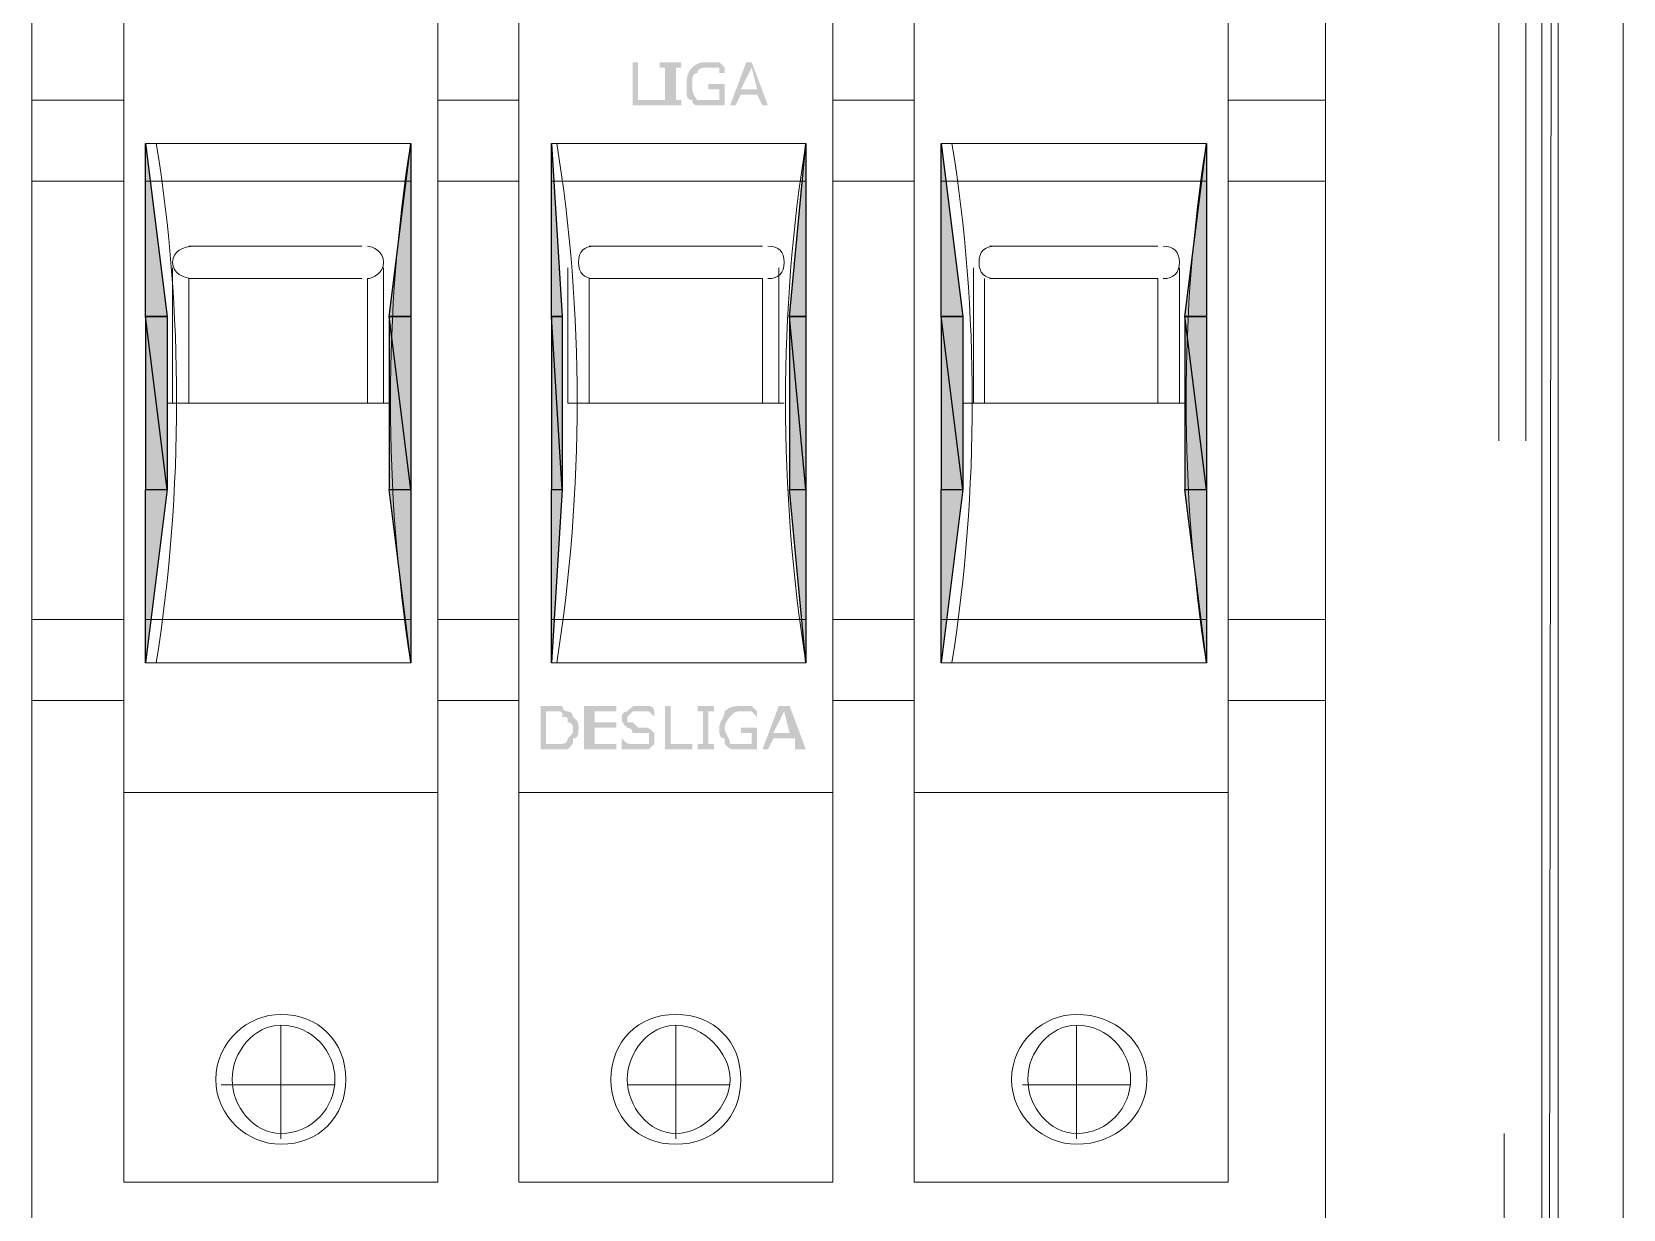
# Model space of a CAD drawing. Header units: metres. Extents: x 2999 to 3164, y 1641 to 1678.
# Drawn here: x 3010.0548 to 3010.511, y 1650.6497 to 1650.9874 of the extents above; entities that cross this region are included whole.
import ezdxf

# ---------------------------------------------------------------- set-up
doc = ezdxf.new("R2010")
doc.units = ezdxf.units.M

msp = doc.modelspace()

# ---------------------------------------------------------------- hatches: boundary and pattern name
at = {"true_color": 0x000007}
h = msp.add_hatch(color=7, dxfattribs=at)
h.paths.add_polyline_path([(3010.23479, 1650.96627), (3010.22703, 1650.96627), (3010.22703, 1650.97869), (3010.22858, 1650.97869), (3010.22858, 1650.96783), (3010.23479, 1650.96783)])
h.paths.add_polyline_path([(3010.241, 1650.96627), (3010.23479, 1650.96627), (3010.23479, 1650.96783), (3010.23634, 1650.96783), (3010.23634, 1650.97714), (3010.23479, 1650.97714), (3010.23479, 1650.97869), (3010.241, 1650.97869), (3010.241, 1650.97714), (3010.23945, 1650.97714), (3010.23945, 1650.96783), (3010.241, 1650.96783), (3010.241, 1650.96627), (3010.241, 1650.96783)])
h.paths.add_polyline_path([(3010.25341, 1650.96627), (3010.25341, 1650.96627), (3010.25341, 1650.96627), (3010.25338, 1650.96627), (3010.25335, 1650.96627), (3010.2533, 1650.96627), (3010.25324, 1650.96627), (3010.25317, 1650.96627), (3010.25309, 1650.96627), (3010.25301, 1650.96627), (3010.25292, 1650.96627), (3010.25283, 1650.96627), (3010.25273, 1650.96627), (3010.25264, 1650.96627), (3010.25254, 1650.96627), (3010.25244, 1650.96627), (3010.25235, 1650.96627), (3010.25226, 1650.96627), (3010.25218, 1650.96627), (3010.2521, 1650.96627), (3010.25204, 1650.96627), (3010.25198, 1650.96627), (3010.25193, 1650.96627), (3010.25189, 1650.96627), (3010.25187, 1650.96627), (3010.25186, 1650.96627), (3010.25186, 1650.96627), (3010.25168, 1650.96627), (3010.2515, 1650.96627), (3010.25135, 1650.96627), (3010.2512, 1650.96627), (3010.25107, 1650.96627), (3010.25094, 1650.96627), (3010.25082, 1650.96627), (3010.25071, 1650.96627), (3010.25061, 1650.96627), (3010.25051, 1650.96627), (3010.25041, 1650.96627), (3010.25031, 1650.96627), (3010.25021, 1650.96627), (3010.25011, 1650.96627), (3010.25001, 1650.96627), (3010.24991, 1650.96627), (3010.2498, 1650.96627), (3010.24968, 1650.96627), (3010.24955, 1650.96627), (3010.24942, 1650.96627), (3010.24927, 1650.96627), (3010.24911, 1650.96627), (3010.24894, 1650.96627), (3010.24876, 1650.96627), (3010.24875, 1650.96627), (3010.24873, 1650.96627), (3010.24869, 1650.96627), (3010.24864, 1650.96627), (3010.24857, 1650.96627), (3010.24849, 1650.96627), (3010.2484, 1650.96627), (3010.2483, 1650.96627), (3010.24818, 1650.96627), (3010.24806, 1650.96627), (3010.24793, 1650.96627), (3010.24779, 1650.96627), (3010.24764, 1650.96627), (3010.24748, 1650.96627), (3010.24732, 1650.96627), (3010.24715, 1650.96627), (3010.24697, 1650.96627), (3010.24679, 1650.96627), (3010.24661, 1650.96627), (3010.24642, 1650.96627), (3010.24623, 1650.96627), (3010.24604, 1650.96627), (3010.24585, 1650.96627), (3010.24565, 1650.96627), (3010.24565, 1650.96627), (3010.24562, 1650.96628), (3010.24559, 1650.96628), (3010.24554, 1650.96628), (3010.24548, 1650.96629), (3010.24541, 1650.9663), (3010.24533, 1650.96631), (3010.24525, 1650.96633), (3010.24516, 1650.96636), (3010.24507, 1650.96639), (3010.24497, 1650.96642), (3010.24488, 1650.96647), (3010.24478, 1650.96652), (3010.24469, 1650.96658), (3010.24459, 1650.96665), (3010.2445, 1650.96673), (3010.24442, 1650.96683), (3010.24434, 1650.96693), (3010.24428, 1650.96704), (3010.24422, 1650.96717), (3010.24417, 1650.96731), (3010.24413, 1650.96747), (3010.24411, 1650.96764), (3010.2441, 1650.96783), (3010.24409, 1650.96783), (3010.24407, 1650.96783), (3010.24403, 1650.96783), (3010.24399, 1650.96783), (3010.24393, 1650.96784), (3010.24386, 1650.96785), (3010.24378, 1650.96786), (3010.2437, 1650.96788), (3010.24361, 1650.96791), (3010.24352, 1650.96794), (3010.24342, 1650.96798), (3010.24333, 1650.96802), (3010.24323, 1650.96807), (3010.24313, 1650.96813), (3010.24304, 1650.96821), (3010.24295, 1650.96829), (3010.24287, 1650.96838), (3010.24279, 1650.96848), (3010.24272, 1650.9686), (3010.24266, 1650.96872), (3010.24262, 1650.96887), (3010.24258, 1650.96902), (3010.24256, 1650.96919), (3010.24255, 1650.96938), (3010.24255, 1650.96956), (3010.24255, 1650.96974), (3010.24255, 1650.96989), (3010.24255, 1650.97004), (3010.24255, 1650.97017), (3010.24255, 1650.9703), (3010.24255, 1650.97042), (3010.24255, 1650.97053), (3010.24255, 1650.97063), (3010.24255, 1650.97073), (3010.24255, 1650.97083), (3010.24255, 1650.97093), (3010.24255, 1650.97103), (3010.24255, 1650.97113), (3010.24255, 1650.97123), (3010.24255, 1650.97133), (3010.24255, 1650.97144), (3010.24255, 1650.97156), (3010.24255, 1650.97169), (3010.24255, 1650.97182), (3010.24255, 1650.97197), (3010.24255, 1650.97212), (3010.24255, 1650.9723), (3010.24255, 1650.97248), (3010.24255, 1650.97268), (3010.24255, 1650.97287), (3010.24255, 1650.97306), (3010.24256, 1650.97326), (3010.24256, 1650.97345), (3010.24257, 1650.97365), (3010.24259, 1650.97384), (3010.24261, 1650.97403), (3010.24263, 1650.97423), (3010.24266, 1650.97442), (3010.2427, 1650.97462), (3010.24274, 1650.97481), (3010.2428, 1650.975), (3010.24286, 1650.9752), (3010.24293, 1650.97539), (3010.24301, 1650.97559), (3010.2431, 1650.97578), (3010.2432, 1650.97597), (3010.24332, 1650.97617), (3010.24345, 1650.97636), (3010.24359, 1650.97656), (3010.24374, 1650.97675), (3010.24392, 1650.97694), (3010.2441, 1650.97714), (3010.2443, 1650.97732), (3010.24449, 1650.97749), (3010.24468, 1650.97765), (3010.24488, 1650.97779), (3010.24507, 1650.97792), (3010.24527, 1650.97804), (3010.24546, 1650.97814), (3010.24565, 1650.97823), (3010.24585, 1650.97831), (3010.24604, 1650.97838), (3010.24624, 1650.97844), (3010.24643, 1650.9785), (3010.24662, 1650.97854), (3010.24682, 1650.97858), (3010.24701, 1650.97861), (3010.24721, 1650.97863), (3010.2474, 1650.97865), (3010.24759, 1650.97867), (3010.24779, 1650.97868), (3010.24798, 1650.97868), (3010.24818, 1650.97869), (3010.24837, 1650.97869), (3010.24856, 1650.97869), (3010.24876, 1650.97869), (3010.24894, 1650.97869), (3010.24911, 1650.97869), (3010.24927, 1650.97869), (3010.24942, 1650.97869), (3010.24955, 1650.97869), (3010.24968, 1650.97869), (3010.2498, 1650.97869), (3010.24991, 1650.97869), (3010.25001, 1650.97869), (3010.25011, 1650.97869), (3010.25021, 1650.97869), (3010.25031, 1650.97869), (3010.25041, 1650.97869), (3010.25051, 1650.97869), (3010.25061, 1650.97869), (3010.25071, 1650.97869), (3010.25082, 1650.97869), (3010.25094, 1650.97869), (3010.25107, 1650.97869), (3010.2512, 1650.97869), (3010.25135, 1650.97869), (3010.2515, 1650.97869), (3010.25168, 1650.97869), (3010.25186, 1650.97869), (3010.25187, 1650.97868), (3010.25189, 1650.97866), (3010.25193, 1650.97862), (3010.25198, 1650.97857), (3010.25204, 1650.97852), (3010.2521, 1650.97845), (3010.25218, 1650.97837), (3010.25226, 1650.97829), (3010.25235, 1650.9782), (3010.25244, 1650.97811), (3010.25254, 1650.97801), (3010.25264, 1650.97791), (3010.25273, 1650.97782), (3010.25283, 1650.97772), (3010.25292, 1650.97763), (3010.25301, 1650.97754), (3010.25309, 1650.97746), (3010.25317, 1650.97738), (3010.25324, 1650.97731), (3010.2533, 1650.97725), (3010.25335, 1650.9772), (3010.25338, 1650.97717), (3010.25341, 1650.97715), (3010.25341, 1650.97714), (3010.25341, 1650.97559), (3010.25341, 1650.97559), (3010.25341, 1650.97559), (3010.25341, 1650.97559), (3010.25341, 1650.97559), (3010.25341, 1650.97559), (3010.2534, 1650.97559), (3010.25339, 1650.97559), (3010.25337, 1650.97559), (3010.25336, 1650.97559), (3010.25333, 1650.97559), (3010.2533, 1650.97559), (3010.25326, 1650.97559), (3010.25322, 1650.97559), (3010.25317, 1650.97559), (3010.25311, 1650.97559), (3010.25303, 1650.97559), (3010.25295, 1650.97559), (3010.25286, 1650.97559), (3010.25276, 1650.97559), (3010.25264, 1650.97559), (3010.25252, 1650.97559), (3010.25237, 1650.97559), (3010.25222, 1650.97559), (3010.25205, 1650.97559), (3010.25186, 1650.97559), (3010.25186, 1650.97559), (3010.25186, 1650.97559), (3010.25186, 1650.97562), (3010.25186, 1650.97565), (3010.25186, 1650.9757), (3010.25186, 1650.97576), (3010.25186, 1650.97583), (3010.25186, 1650.97591), (3010.25186, 1650.97599), (3010.25186, 1650.97608), (3010.25186, 1650.97617), (3010.25186, 1650.97627), (3010.25186, 1650.97636), (3010.25186, 1650.97646), (3010.25186, 1650.97655), (3010.25186, 1650.97665), (3010.25186, 1650.97674), (3010.25186, 1650.97682), (3010.25186, 1650.9769), (3010.25186, 1650.97696), (3010.25186, 1650.97702), (3010.25186, 1650.97707), (3010.25186, 1650.97711), (3010.25186, 1650.97713), (3010.25186, 1650.97714), (3010.25185, 1650.97714), (3010.25183, 1650.97714), (3010.25179, 1650.97714), (3010.25175, 1650.97714), (3010.25169, 1650.97714), (3010.25162, 1650.97714), (3010.25154, 1650.97714), (3010.25146, 1650.97714), (3010.25137, 1650.97714), (3010.25128, 1650.97714), (3010.25118, 1650.97714), (3010.25109, 1650.97714), (3010.25099, 1650.97714), (3010.25089, 1650.97714), (3010.2508, 1650.97714), (3010.25071, 1650.97714), (3010.25063, 1650.97714), (3010.25055, 1650.97714), (3010.25048, 1650.97714), (3010.25042, 1650.97714), (3010.25038, 1650.97714), (3010.25034, 1650.97714), (3010.25032, 1650.97714), (3010.25031, 1650.97714), (3010.2503, 1650.97714), (3010.25028, 1650.97714), (3010.25024, 1650.97714), (3010.25019, 1650.97714), (3010.25014, 1650.97714), (3010.25007, 1650.97714), (3010.24999, 1650.97714), (3010.24991, 1650.97714), (3010.24982, 1650.97714), (3010.24973, 1650.97714), (3010.24963, 1650.97714), (3010.24953, 1650.97714), (3010.24944, 1650.97714), (3010.24934, 1650.97714), (3010.24925, 1650.97714), (3010.24916, 1650.97714), (3010.24908, 1650.97714), (3010.249, 1650.97714), (3010.24893, 1650.97714), (3010.24887, 1650.97714), (3010.24882, 1650.97714), (3010.24879, 1650.97714), (3010.24877, 1650.97714), (3010.24876, 1650.97714), (3010.24856, 1650.97714), (3010.24837, 1650.97714), (3010.24818, 1650.97713), (3010.24799, 1650.97713), (3010.2478, 1650.97712), (3010.24762, 1650.97711), (3010.24744, 1650.9771), (3010.24726, 1650.97708), (3010.24709, 1650.97706), (3010.24693, 1650.97703), (3010.24677, 1650.97699), (3010.24662, 1650.97694), (3010.24648, 1650.97689), (3010.24635, 1650.97683), (3010.24623, 1650.97676), (3010.24611, 1650.97668), (3010.24601, 1650.97659), (3010.24592, 1650.97648), (3010.24584, 1650.97637), (3010.24578, 1650.97624), (3010.24572, 1650.9761), (3010.24568, 1650.97594), (3010.24566, 1650.97577), (3010.24565, 1650.97559), (3010.24547, 1650.97558), (3010.2453, 1650.97555), (3010.24514, 1650.97552), (3010.245, 1650.97546), (3010.24487, 1650.9754), (3010.24476, 1650.97532), (3010.24465, 1650.97523), (3010.24456, 1650.97513), (3010.24448, 1650.97501), (3010.24441, 1650.97489), (3010.24435, 1650.97476), (3010.2443, 1650.97462), (3010.24425, 1650.97447), (3010.24421, 1650.97431), (3010.24418, 1650.97415), (3010.24416, 1650.97398), (3010.24414, 1650.9738), (3010.24413, 1650.97362), (3010.24412, 1650.97344), (3010.24411, 1650.97325), (3010.2441, 1650.97306), (3010.2441, 1650.97287), (3010.2441, 1650.97268), (3010.2441, 1650.97248), (3010.2441, 1650.97229), (3010.2441, 1650.97209), (3010.2441, 1650.9719), (3010.24411, 1650.97171), (3010.24412, 1650.97151), (3010.24413, 1650.97132), (3010.24414, 1650.97112), (3010.24416, 1650.97093), (3010.24418, 1650.97074), (3010.24421, 1650.97054), (3010.24425, 1650.97035), (3010.2443, 1650.97015), (3010.24435, 1650.96996), (3010.24441, 1650.96977), (3010.24448, 1650.96957), (3010.24456, 1650.96938), (3010.24465, 1650.96918), (3010.24476, 1650.96899), (3010.24487, 1650.9688), (3010.245, 1650.9686), (3010.24514, 1650.96841), (3010.2453, 1650.96821), (3010.24547, 1650.96802), (3010.24565, 1650.96783), (3010.24566, 1650.96783), (3010.24568, 1650.96783), (3010.24572, 1650.96783), (3010.24578, 1650.96783), (3010.24584, 1650.96783), (3010.24592, 1650.96783), (3010.24601, 1650.96783), (3010.24611, 1650.96783), (3010.24623, 1650.96783), (3010.24635, 1650.96783), (3010.24648, 1650.96783), (3010.24662, 1650.96783), (3010.24677, 1650.96783), (3010.24693, 1650.96783), (3010.24709, 1650.96783), (3010.24726, 1650.96783), (3010.24744, 1650.96783), (3010.24762, 1650.96783), (3010.2478, 1650.96783), (3010.24799, 1650.96783), (3010.24818, 1650.96783), (3010.24837, 1650.96783), (3010.24856, 1650.96783), (3010.24876, 1650.96783), (3010.24877, 1650.96783), (3010.24879, 1650.96783), (3010.24882, 1650.96783), (3010.24887, 1650.96783), (3010.24893, 1650.96783), (3010.249, 1650.96783), (3010.24908, 1650.96783), (3010.24916, 1650.96783), (3010.24925, 1650.96783), (3010.24934, 1650.96783), (3010.24944, 1650.96783), (3010.24953, 1650.96783), (3010.24963, 1650.96783), (3010.24973, 1650.96783), (3010.24982, 1650.96783), (3010.24991, 1650.96783), (3010.24999, 1650.96783), (3010.25007, 1650.96783), (3010.25014, 1650.96783), (3010.25019, 1650.96783), (3010.25024, 1650.96783), (3010.25028, 1650.96783), (3010.2503, 1650.96783), (3010.25031, 1650.96783), (3010.25032, 1650.96783), (3010.25034, 1650.96783), (3010.25038, 1650.96783), (3010.25042, 1650.96783), (3010.25048, 1650.96783), (3010.25055, 1650.96783), (3010.25063, 1650.96783), (3010.25071, 1650.96783), (3010.2508, 1650.96783), (3010.25089, 1650.96783), (3010.25099, 1650.96783), (3010.25109, 1650.96783), (3010.25118, 1650.96783), (3010.25128, 1650.96783), (3010.25137, 1650.96783), (3010.25146, 1650.96783), (3010.25154, 1650.96783), (3010.25162, 1650.96783), (3010.25169, 1650.96783), (3010.25175, 1650.96783), (3010.25179, 1650.96783), (3010.25183, 1650.96783), (3010.25185, 1650.96783), (3010.25186, 1650.96783), (3010.25186, 1650.97093), (3010.24876, 1650.97093), (3010.24876, 1650.97248), (3010.25341, 1650.97248)])
h.paths.add_polyline_path([(3010.25341, 1650.96627), (3010.25341, 1650.97248)])
h.paths.add_polyline_path([(3010.26583, 1650.96627), (3010.26428, 1650.96627), (3010.26272, 1650.96938), (3010.25807, 1650.96938), (3010.25652, 1650.96627), (3010.25497, 1650.96627), (3010.25962, 1650.97869), (3010.26117, 1650.97869), (3010.26583, 1650.96627), (3010.26117, 1650.97869)])
h.paths.add_polyline_path([(3010.26272, 1650.97093), (3010.26117, 1650.97714), (3010.25807, 1650.97093), (3010.26272, 1650.97093), (3010.25807, 1650.97093)])
for points in [[(3010.08735, 1650.95541), (3010.09356, 1650.90575), (3010.08735, 1650.90575)], [(3010.1634, 1650.95541), (3010.1634, 1650.90575), (3010.15719, 1650.90575)], [(3010.20375, 1650.95541), (3010.20685, 1650.90575), (3010.20375, 1650.90575)], [(3010.27669, 1650.95541), (3010.27669, 1650.90575), (3010.27204, 1650.90575)], [(3010.31549, 1650.95541), (3010.3217, 1650.90575), (3010.31549, 1650.90575)], [(3010.39154, 1650.95541), (3010.39154, 1650.90575), (3010.38533, 1650.90575)], [(3010.08735, 1650.90575), (3010.09356, 1650.90575), (3010.09356, 1650.85609)], [(3010.15719, 1650.90575), (3010.1634, 1650.90575), (3010.1634, 1650.85609)], [(3010.20375, 1650.90575), (3010.20685, 1650.90575), (3010.20685, 1650.85609)], [(3010.27204, 1650.90575), (3010.27669, 1650.90575), (3010.27669, 1650.85609)], [(3010.31549, 1650.90575), (3010.3217, 1650.90575), (3010.3217, 1650.85609)], [(3010.38533, 1650.90575), (3010.39154, 1650.90575), (3010.39154, 1650.85609)]]:
    msp.add_hatch(color=7, dxfattribs=at).paths.add_polyline_path(points)
h = msp.add_hatch(color=7, dxfattribs=at)
h.paths.add_polyline_path([(3010.08735, 1650.90575), (3010.08735, 1650.85609), (3010.09356, 1650.85609)])
h.paths.add_polyline_path([(3010.08735, 1650.85609), (3010.09356, 1650.85609), (3010.08735, 1650.80642)])
h = msp.add_hatch(color=7, dxfattribs=at)
h.paths.add_polyline_path([(3010.15719, 1650.90575), (3010.15719, 1650.85609), (3010.1634, 1650.85609)])
h.paths.add_polyline_path([(3010.15719, 1650.85609), (3010.1634, 1650.85609), (3010.1634, 1650.80642)])
h = msp.add_hatch(color=7, dxfattribs=at)
h.paths.add_polyline_path([(3010.20375, 1650.90575), (3010.20375, 1650.85609), (3010.20685, 1650.85609)])
h.paths.add_polyline_path([(3010.20375, 1650.85609), (3010.20685, 1650.85609), (3010.20375, 1650.80642)])
h = msp.add_hatch(color=7, dxfattribs=at)
h.paths.add_polyline_path([(3010.27204, 1650.90575), (3010.27204, 1650.85609), (3010.27669, 1650.85609)])
h.paths.add_polyline_path([(3010.27204, 1650.85609), (3010.27669, 1650.85609), (3010.27669, 1650.80642)])
h = msp.add_hatch(color=7, dxfattribs=at)
h.paths.add_polyline_path([(3010.31549, 1650.90575), (3010.31549, 1650.85609), (3010.3217, 1650.85609)])
h.paths.add_polyline_path([(3010.31549, 1650.85609), (3010.3217, 1650.85609), (3010.31549, 1650.80642)])
h = msp.add_hatch(color=7, dxfattribs=at)
h.paths.add_polyline_path([(3010.38533, 1650.90575), (3010.38533, 1650.85609), (3010.39154, 1650.85609)])
h.paths.add_polyline_path([(3010.38533, 1650.85609), (3010.39154, 1650.85609), (3010.39154, 1650.80642)])
h = msp.add_hatch(color=7, dxfattribs=at)
edge = h.paths.add_edge_path()
edge.add_spline(control_points=[(3010.21151, 1650.7878), (3010.21151, 1650.78625), (3010.21151, 1650.7847), (3010.20996, 1650.7847), (3010.20996, 1650.7847), (3010.20996, 1650.78314), (3010.20996, 1650.78314), (3010.20841, 1650.78159), (3010.20841, 1650.78159), (3010.20841, 1650.78159), (3010.20685, 1650.78159), (3010.20685, 1650.78159), (3010.20685, 1650.78159), (3010.2053, 1650.78159), (3010.2053, 1650.78159), (3010.20375, 1650.78159)], knot_values=[0, 0, 0, 0, 0.0625, 0.0625, 0.0625, 0.0625, 0.125, 0.125, 0.125, 0.125, 0.1875, 0.1875, 0.1875, 0.1875, 1, 1, 1, 1], degree=3, periodic=0)
edge.add_line((3010.20375, 1650.78159), (3010.20065, 1650.78159))
edge.add_line((3010.20065, 1650.78159), (3010.20065, 1650.79401))
edge.add_line((3010.20065, 1650.79401), (3010.20375, 1650.79401))
edge.add_spline(control_points=[(3010.20375, 1650.79401), (3010.2053, 1650.79401), (3010.2053, 1650.79401), (3010.20685, 1650.79401), (3010.20685, 1650.79401), (3010.20685, 1650.79246), (3010.20841, 1650.79246), (3010.20841, 1650.79246), (3010.20841, 1650.79246), (3010.20996, 1650.79246), (3010.20996, 1650.7909), (3010.20996, 1650.7909), (3010.20996, 1650.7909), (3010.21151, 1650.78935), (3010.21151, 1650.78935), (3010.21151, 1650.7878)], knot_values=[0, 0, 0, 0, 0.0625, 0.0625, 0.0625, 0.0625, 0.125, 0.125, 0.125, 0.125, 0.1875, 0.1875, 0.1875, 0.1875, 1, 1, 1, 1], degree=3, periodic=0)
edge = h.paths.add_edge_path()
edge.add_spline(control_points=[(3010.20996, 1650.7878), (3010.20996, 1650.7878), (3010.20996, 1650.78935), (3010.20841, 1650.78935), (3010.20841, 1650.78935), (3010.20841, 1650.7909), (3010.20841, 1650.7909), (3010.20685, 1650.7909), (3010.20685, 1650.7909), (3010.20685, 1650.79246), (3010.20685, 1650.79246), (3010.2053, 1650.79246), (3010.2053, 1650.79246), (3010.2053, 1650.79246), (3010.2053, 1650.79246), (3010.20375, 1650.79246)], knot_values=[0, 0, 0, 0, 0.0625, 0.0625, 0.0625, 0.0625, 0.125, 0.125, 0.125, 0.125, 0.1875, 0.1875, 0.1875, 0.1875, 1, 1, 1, 1], degree=3, periodic=0)
edge.add_line((3010.20375, 1650.79246), (3010.2022, 1650.79246))
edge.add_line((3010.2022, 1650.79246), (3010.2022, 1650.78314))
edge.add_line((3010.2022, 1650.78314), (3010.20375, 1650.78314))
edge.add_spline(control_points=[(3010.20375, 1650.78314), (3010.2053, 1650.78314), (3010.2053, 1650.78314), (3010.2053, 1650.78314), (3010.2053, 1650.78314), (3010.20685, 1650.78314), (3010.20685, 1650.78314), (3010.20685, 1650.78314), (3010.20685, 1650.78314), (3010.20841, 1650.78314), (3010.20841, 1650.7847), (3010.20841, 1650.7847), (3010.20841, 1650.7847), (3010.20996, 1650.78625), (3010.20996, 1650.78625), (3010.20996, 1650.7878)], knot_values=[0, 0, 0, 0, 0.0625, 0.0625, 0.0625, 0.0625, 0.125, 0.125, 0.125, 0.125, 0.1875, 0.1875, 0.1875, 0.1875, 1, 1, 1, 1], degree=3, periodic=0)
h.paths.add_polyline_path([(3010.22237, 1650.78159), (3010.21306, 1650.78159), (3010.21306, 1650.79401), (3010.22237, 1650.79401), (3010.22237, 1650.79246), (3010.21617, 1650.79246), (3010.21617, 1650.78935), (3010.22237, 1650.78935), (3010.22237, 1650.7878), (3010.21617, 1650.7878), (3010.21617, 1650.78314), (3010.22237, 1650.78314), (3010.22237, 1650.78159), (3010.22237, 1650.78314)])
edge = h.paths.add_edge_path()
edge.add_spline(control_points=[(3010.23324, 1650.7847), (3010.23324, 1650.7847), (3010.23324, 1650.78314), (3010.23324, 1650.78314), (3010.23324, 1650.78314), (3010.23324, 1650.78314), (3010.23324, 1650.78314), (3010.23169, 1650.78159), (3010.23169, 1650.78159), (3010.23169, 1650.78159), (3010.23169, 1650.78159), (3010.23013, 1650.78159), (3010.23013, 1650.78159), (3010.23013, 1650.78159), (3010.23013, 1650.78159), (3010.22858, 1650.78159), (3010.22858, 1650.78159), (3010.22703, 1650.78159), (3010.22703, 1650.78159), (3010.22548, 1650.78159), (3010.22548, 1650.78159), (3010.22548, 1650.78159), (3010.22548, 1650.78159), (3010.22393, 1650.78159)], knot_values=[0, 0, 0, 0, 0.041667, 0.041667, 0.041667, 0.041667, 0.083333, 0.083333, 0.083333, 0.083333, 0.125, 0.125, 0.125, 0.125, 0.166667, 0.166667, 0.166667, 0.166667, 0.208333, 0.208333, 0.208333, 0.208333, 1, 1, 1, 1], degree=3, periodic=0)
edge.add_line((3010.22393, 1650.78159), (3010.22393, 1650.7847))
edge.add_spline(control_points=[(3010.22393, 1650.7847), (3010.22548, 1650.78314), (3010.22548, 1650.78314), (3010.22703, 1650.78314), (3010.22703, 1650.78314), (3010.22703, 1650.78314), (3010.22858, 1650.78314), (3010.22858, 1650.78314), (3010.22858, 1650.78314), (3010.23013, 1650.78314), (3010.23013, 1650.78314), (3010.23169, 1650.78314), (3010.23169, 1650.78314), (3010.23169, 1650.78314), (3010.23169, 1650.78314), (3010.23169, 1650.7847), (3010.23169, 1650.7847), (3010.23169, 1650.7847), (3010.23169, 1650.78625), (3010.23169, 1650.78625), (3010.23169, 1650.78625), (3010.23169, 1650.78625), (3010.23013, 1650.78625), (3010.23013, 1650.78625), (3010.23013, 1650.78625), (3010.23013, 1650.78625), (3010.23013, 1650.78625), (3010.22858, 1650.78625), (3010.22858, 1650.78625), (3010.22858, 1650.78625), (3010.22858, 1650.78625), (3010.22703, 1650.78625), (3010.22703, 1650.78625), (3010.22703, 1650.7878), (3010.22548, 1650.7878), (3010.22548, 1650.7878), (3010.22548, 1650.7878), (3010.22393, 1650.78935), (3010.22393, 1650.78935), (3010.22393, 1650.7909), (3010.22393, 1650.7909), (3010.22393, 1650.7909), (3010.22393, 1650.79246), (3010.22548, 1650.79246), (3010.22548, 1650.79246), (3010.22703, 1650.79401), (3010.22703, 1650.79401), (3010.22858, 1650.79401), (3010.22858, 1650.79401), (3010.23013, 1650.79401), (3010.23013, 1650.79401), (3010.23169, 1650.79401), (3010.23169, 1650.79401), (3010.23169, 1650.79401), (3010.23324, 1650.79401), (3010.23324, 1650.79246)], knot_values=[0, 0, 0, 0, 0.017857, 0.017857, 0.017857, 0.017857, 0.035714, 0.035714, 0.035714, 0.035714, 0.053571, 0.053571, 0.053571, 0.053571, 0.071429, 0.071429, 0.071429, 0.071429, 0.089286, 0.089286, 0.089286, 0.089286, 0.107143, 0.107143, 0.107143, 0.107143, 0.125, 0.125, 0.125, 0.125, 0.142857, 0.142857, 0.142857, 0.142857, 0.160714, 0.160714, 0.160714, 0.160714, 0.178571, 0.178571, 0.178571, 0.178571, 0.196429, 0.196429, 0.196429, 0.196429, 0.214286, 0.214286, 0.214286, 0.214286, 0.232143, 0.232143, 0.232143, 0.232143, 1, 1, 1, 1], degree=3, periodic=0)
edge.add_line((3010.23324, 1650.79246), (3010.23324, 1650.7909))
edge.add_spline(control_points=[(3010.23324, 1650.7909), (3010.23324, 1650.7909), (3010.23169, 1650.79246), (3010.23169, 1650.79246), (3010.23169, 1650.79246), (3010.23013, 1650.79246), (3010.23013, 1650.79246), (3010.22858, 1650.79246), (3010.22858, 1650.79246), (3010.22858, 1650.79246), (3010.22703, 1650.79246), (3010.22703, 1650.79246), (3010.22703, 1650.79246), (3010.22548, 1650.7909), (3010.22548, 1650.7909), (3010.22548, 1650.7909), (3010.22548, 1650.7909), (3010.22548, 1650.78935), (3010.22548, 1650.78935), (3010.22548, 1650.78935), (3010.22548, 1650.78935), (3010.22703, 1650.78935), (3010.22703, 1650.78935), (3010.22703, 1650.78935), (3010.22703, 1650.78935), (3010.22858, 1650.7878), (3010.22858, 1650.7878), (3010.22858, 1650.7878), (3010.22858, 1650.7878), (3010.23013, 1650.7878), (3010.23013, 1650.7878), (3010.23013, 1650.7878), (3010.23013, 1650.7878), (3010.23169, 1650.7878), (3010.23169, 1650.7878), (3010.23324, 1650.78625), (3010.23324, 1650.78625), (3010.23324, 1650.78625), (3010.23324, 1650.78625), (3010.23324, 1650.7847)], knot_values=[0, 0, 0, 0, 0.025, 0.025, 0.025, 0.025, 0.05, 0.05, 0.05, 0.05, 0.075, 0.075, 0.075, 0.075, 0.1, 0.1, 0.1, 0.1, 0.125, 0.125, 0.125, 0.125, 0.15, 0.15, 0.15, 0.15, 0.175, 0.175, 0.175, 0.175, 0.2, 0.2, 0.2, 0.2, 0.225, 0.225, 0.225, 0.225, 1, 1, 1, 1], degree=3, periodic=0)
h.paths.add_polyline_path([(3010.2441, 1650.78159), (3010.23634, 1650.78159), (3010.23634, 1650.79401), (3010.23789, 1650.79401), (3010.23789, 1650.78314), (3010.2441, 1650.78314), (3010.2441, 1650.78159), (3010.2441, 1650.78314)])
h.paths.add_polyline_path([(3010.25031, 1650.78159), (3010.24565, 1650.78159), (3010.24565, 1650.78314), (3010.24721, 1650.78314), (3010.24721, 1650.79246), (3010.24565, 1650.79246), (3010.24565, 1650.79401), (3010.25031, 1650.79401), (3010.25031, 1650.79246), (3010.24876, 1650.79246), (3010.24876, 1650.78314), (3010.25031, 1650.78314), (3010.25031, 1650.78159), (3010.25031, 1650.78314)])
h.paths.add_polyline_path([(3010.26272, 1650.78159), (3010.26272, 1650.78159), (3010.26272, 1650.78159), (3010.26269, 1650.78159), (3010.26266, 1650.78159), (3010.26261, 1650.78159), (3010.26255, 1650.78159), (3010.26248, 1650.78159), (3010.26241, 1650.78159), (3010.26232, 1650.78159), (3010.26223, 1650.78159), (3010.26214, 1650.78159), (3010.26205, 1650.78159), (3010.26195, 1650.78159), (3010.26185, 1650.78159), (3010.26176, 1650.78159), (3010.26166, 1650.78159), (3010.26158, 1650.78159), (3010.26149, 1650.78159), (3010.26142, 1650.78159), (3010.26135, 1650.78159), (3010.26129, 1650.78159), (3010.26124, 1650.78159), (3010.2612, 1650.78159), (3010.26118, 1650.78159), (3010.26117, 1650.78159), (3010.26117, 1650.78159), (3010.26099, 1650.78159), (3010.26082, 1650.78159), (3010.26066, 1650.78159), (3010.26051, 1650.78159), (3010.26038, 1650.78159), (3010.26025, 1650.78159), (3010.26013, 1650.78159), (3010.26002, 1650.78159), (3010.25992, 1650.78159), (3010.25982, 1650.78159), (3010.25972, 1650.78159), (3010.25962, 1650.78159), (3010.25952, 1650.78159), (3010.25943, 1650.78159), (3010.25932, 1650.78159), (3010.25922, 1650.78159), (3010.25911, 1650.78159), (3010.25899, 1650.78159), (3010.25886, 1650.78159), (3010.25873, 1650.78159), (3010.25858, 1650.78159), (3010.25843, 1650.78159), (3010.25826, 1650.78159), (3010.25807, 1650.78159), (3010.25806, 1650.78159), (3010.25804, 1650.78159), (3010.258, 1650.78159), (3010.25795, 1650.78159), (3010.25789, 1650.78159), (3010.25783, 1650.78159), (3010.25775, 1650.78159), (3010.25767, 1650.78159), (3010.25758, 1650.78159), (3010.25749, 1650.78159), (3010.25739, 1650.78159), (3010.25729, 1650.78159), (3010.2572, 1650.78159), (3010.2571, 1650.78159), (3010.25701, 1650.78159), (3010.25692, 1650.78159), (3010.25684, 1650.78159), (3010.25676, 1650.78159), (3010.25669, 1650.78159), (3010.25663, 1650.78159), (3010.25658, 1650.78159), (3010.25655, 1650.78159), (3010.25652, 1650.78159), (3010.25652, 1650.78159), (3010.25633, 1650.78159), (3010.25616, 1650.78159), (3010.256, 1650.7816), (3010.25586, 1650.7816), (3010.25572, 1650.78161), (3010.2556, 1650.78162), (3010.25548, 1650.78163), (3010.25537, 1650.78165), (3010.25526, 1650.78167), (3010.25516, 1650.7817), (3010.25506, 1650.78174), (3010.25497, 1650.78179), (3010.25487, 1650.78184), (3010.25477, 1650.7819), (3010.25467, 1650.78197), (3010.25456, 1650.78205), (3010.25445, 1650.78214), (3010.25433, 1650.78225), (3010.25421, 1650.78236), (3010.25407, 1650.78249), (3010.25393, 1650.78263), (3010.25377, 1650.78279), (3010.2536, 1650.78296), (3010.25341, 1650.78314), (3010.25341, 1650.78314), (3010.25341, 1650.78315), (3010.25341, 1650.78315), (3010.25341, 1650.78315), (3010.25341, 1650.78316), (3010.25341, 1650.78317), (3010.25341, 1650.78318), (3010.25341, 1650.7832), (3010.25341, 1650.78323), (3010.25341, 1650.78326), (3010.25341, 1650.78329), (3010.25341, 1650.78334), (3010.25341, 1650.78339), (3010.25341, 1650.78345), (3010.25341, 1650.78352), (3010.25341, 1650.7836), (3010.25341, 1650.7837), (3010.25341, 1650.7838), (3010.25341, 1650.78391), (3010.25341, 1650.78404), (3010.25341, 1650.78418), (3010.25341, 1650.78434), (3010.25341, 1650.78451), (3010.25341, 1650.7847), (3010.25323, 1650.7847), (3010.25306, 1650.78473), (3010.2529, 1650.78477), (3010.25276, 1650.78482), (3010.25263, 1650.78488), (3010.25252, 1650.78496), (3010.25241, 1650.78505), (3010.25232, 1650.78516), (3010.25224, 1650.78527), (3010.25217, 1650.78539), (3010.25211, 1650.78553), (3010.25206, 1650.78567), (3010.25201, 1650.78582), (3010.25197, 1650.78597), (3010.25194, 1650.78614), (3010.25192, 1650.78631), (3010.2519, 1650.78648), (3010.25189, 1650.78666), (3010.25188, 1650.78684), (3010.25187, 1650.78703), (3010.25186, 1650.78722), (3010.25186, 1650.78741), (3010.25186, 1650.78761), (3010.25186, 1650.7878), (3010.25187, 1650.78799), (3010.25189, 1650.78819), (3010.25193, 1650.78838), (3010.25198, 1650.78858), (3010.25204, 1650.78877), (3010.2521, 1650.78896), (3010.25218, 1650.78916), (3010.25226, 1650.78935), (3010.25235, 1650.78955), (3010.25244, 1650.78974), (3010.25254, 1650.78993), (3010.25264, 1650.79013), (3010.25273, 1650.79032), (3010.25283, 1650.79052), (3010.25292, 1650.79071), (3010.25301, 1650.7909), (3010.25309, 1650.7911), (3010.25317, 1650.79129), (3010.25324, 1650.79149), (3010.2533, 1650.79168), (3010.25335, 1650.79187), (3010.25338, 1650.79207), (3010.25341, 1650.79226), (3010.25341, 1650.79246), (3010.25361, 1650.79264), (3010.2538, 1650.79281), (3010.254, 1650.79297), (3010.25419, 1650.79311), (3010.25438, 1650.79324), (3010.25458, 1650.79335), (3010.25477, 1650.79346), (3010.25497, 1650.79355), (3010.25516, 1650.79363), (3010.25535, 1650.7937), (3010.25555, 1650.79376), (3010.25574, 1650.79381), (3010.25594, 1650.79386), (3010.25613, 1650.7939), (3010.25632, 1650.79393), (3010.25652, 1650.79395), (3010.25671, 1650.79397), (3010.25691, 1650.79398), (3010.2571, 1650.79399), (3010.25729, 1650.794), (3010.25749, 1650.79401), (3010.25768, 1650.79401), (3010.25787, 1650.79401), (3010.25807, 1650.79401), (3010.25826, 1650.79401), (3010.25843, 1650.79401), (3010.25858, 1650.79401), (3010.25873, 1650.79401), (3010.25886, 1650.79401), (3010.25899, 1650.79401), (3010.25911, 1650.79401), (3010.25922, 1650.79401), (3010.25932, 1650.79401), (3010.25943, 1650.79401), (3010.25952, 1650.79401), (3010.25962, 1650.79401), (3010.25972, 1650.79401), (3010.25982, 1650.79401), (3010.25992, 1650.79401), (3010.26002, 1650.79401), (3010.26013, 1650.79401), (3010.26025, 1650.79401), (3010.26038, 1650.79401), (3010.26051, 1650.79401), (3010.26066, 1650.79401), (3010.26082, 1650.79401), (3010.26099, 1650.79401), (3010.26117, 1650.79401), (3010.26118, 1650.794), (3010.2612, 1650.79398), (3010.26124, 1650.79394), (3010.26129, 1650.79389), (3010.26135, 1650.79383), (3010.26142, 1650.79377), (3010.26149, 1650.79369), (3010.26158, 1650.79361), (3010.26166, 1650.79352), (3010.26176, 1650.79342), (3010.26185, 1650.79333), (3010.26195, 1650.79323), (3010.26205, 1650.79314), (3010.26214, 1650.79304), (3010.26223, 1650.79295), (3010.26232, 1650.79286), (3010.26241, 1650.79278), (3010.26248, 1650.7927), (3010.26255, 1650.79263), (3010.26261, 1650.79257), (3010.26266, 1650.79252), (3010.26269, 1650.79249), (3010.26272, 1650.79246), (3010.26272, 1650.79246), (3010.26272, 1650.7909), (3010.26272, 1650.7909), (3010.26272, 1650.7909), (3010.26272, 1650.7909), (3010.26272, 1650.7909), (3010.26272, 1650.7909), (3010.26272, 1650.7909), (3010.26272, 1650.7909), (3010.26272, 1650.7909), (3010.26272, 1650.7909), (3010.26272, 1650.7909), (3010.26272, 1650.7909), (3010.26272, 1650.7909), (3010.26272, 1650.7909), (3010.26272, 1650.7909), (3010.26272, 1650.7909), (3010.26272, 1650.7909), (3010.26272, 1650.7909), (3010.26272, 1650.7909), (3010.26272, 1650.7909), (3010.26272, 1650.7909), (3010.26272, 1650.7909), (3010.26272, 1650.7909), (3010.26272, 1650.7909), (3010.26272, 1650.7909), (3010.26272, 1650.7909), (3010.26272, 1650.7909), (3010.26272, 1650.79091), (3010.26269, 1650.79093), (3010.26266, 1650.79097), (3010.26261, 1650.79102), (3010.26255, 1650.79108), (3010.26248, 1650.79115), (3010.26241, 1650.79122), (3010.26232, 1650.79131), (3010.26223, 1650.7914), (3010.26214, 1650.79149), (3010.26205, 1650.79158), (3010.26195, 1650.79168), (3010.26185, 1650.79178), (3010.26176, 1650.79187), (3010.26166, 1650.79197), (3010.26158, 1650.79205), (3010.26149, 1650.79214), (3010.26142, 1650.79221), (3010.26135, 1650.79228), (3010.26129, 1650.79234), (3010.26124, 1650.79239), (3010.2612, 1650.79243), (3010.26118, 1650.79245), (3010.26117, 1650.79246), (3010.26117, 1650.79246), (3010.26117, 1650.79246), (3010.26117, 1650.79246), (3010.26117, 1650.79246), (3010.26116, 1650.79246), (3010.26115, 1650.79246), (3010.26113, 1650.79246), (3010.26112, 1650.79246), (3010.26109, 1650.79246), (3010.26106, 1650.79246), (3010.26102, 1650.79246), (3010.26098, 1650.79246), (3010.26093, 1650.79246), (3010.26086, 1650.79246), (3010.26079, 1650.79246), (3010.26071, 1650.79246), (3010.26062, 1650.79246), (3010.26052, 1650.79246), (3010.2604, 1650.79246), (3010.26027, 1650.79246), (3010.26013, 1650.79246), (3010.25998, 1650.79246), (3010.25981, 1650.79246), (3010.25962, 1650.79246), (3010.25962, 1650.79246), (3010.25962, 1650.79246), (3010.25962, 1650.79246), (3010.25961, 1650.79246), (3010.25961, 1650.79246), (3010.2596, 1650.79246), (3010.25958, 1650.79246), (3010.25956, 1650.79246), (3010.25954, 1650.79246), (3010.25951, 1650.79246), (3010.25947, 1650.79246), (3010.25943, 1650.79246), (3010.25937, 1650.79246), (3010.25931, 1650.79246), (3010.25924, 1650.79246), (3010.25916, 1650.79246), (3010.25907, 1650.79246), (3010.25897, 1650.79246), (3010.25885, 1650.79246), (3010.25872, 1650.79246), (3010.25858, 1650.79246), (3010.25843, 1650.79246), (3010.25825, 1650.79246), (3010.25807, 1650.79246), (3010.25788, 1650.79246), (3010.25771, 1650.79246), (3010.25755, 1650.79245), (3010.25741, 1650.79245), (3010.25727, 1650.79244), (3010.25715, 1650.79243), (3010.25703, 1650.79242), (3010.25692, 1650.7924), (3010.25681, 1650.79237), (3010.25671, 1650.79234), (3010.25661, 1650.79231), (3010.25652, 1650.79226), (3010.25642, 1650.79221), (3010.25632, 1650.79215), (3010.25622, 1650.79208), (3010.25611, 1650.792), (3010.256, 1650.7919), (3010.25589, 1650.7918), (3010.25576, 1650.79169), (3010.25563, 1650.79156), (3010.25548, 1650.79142), (3010.25532, 1650.79126), (3010.25515, 1650.79109), (3010.25497, 1650.7909), (3010.25496, 1650.7909), (3010.25493, 1650.79087), (3010.2549, 1650.79083), (3010.25485, 1650.79078), (3010.25479, 1650.79072), (3010.25472, 1650.79064), (3010.25465, 1650.79055), (3010.25456, 1650.79044), (3010.25447, 1650.79033), (3010.25438, 1650.79021), (3010.25429, 1650.79008), (3010.25419, 1650.78993), (3010.25409, 1650.78978), (3010.254, 1650.78963), (3010.2539, 1650.78946), (3010.25382, 1650.78929), (3010.25373, 1650.78912), (3010.25366, 1650.78894), (3010.25359, 1650.78876), (3010.25353, 1650.78857), (3010.25348, 1650.78838), (3010.25344, 1650.78819), (3010.25342, 1650.78799), (3010.25341, 1650.7878), (3010.25342, 1650.78761), (3010.25344, 1650.78741), (3010.25348, 1650.78722), (3010.25353, 1650.78702), (3010.25359, 1650.78683), (3010.25366, 1650.78664), (3010.25373, 1650.78644), (3010.25382, 1650.78625), (3010.2539, 1650.78605), (3010.254, 1650.78586), (3010.25409, 1650.78567), (3010.25419, 1650.78547), (3010.25429, 1650.78528), (3010.25438, 1650.78508), (3010.25447, 1650.78489), (3010.25456, 1650.7847), (3010.25465, 1650.7845), (3010.25472, 1650.78431), (3010.25479, 1650.78411), (3010.25485, 1650.78392), (3010.2549, 1650.78373), (3010.25493, 1650.78353), (3010.25496, 1650.78334), (3010.25497, 1650.78314), (3010.25515, 1650.78314), (3010.25532, 1650.78314), (3010.25548, 1650.78314), (3010.25563, 1650.78314), (3010.25576, 1650.78314), (3010.25589, 1650.78314), (3010.256, 1650.78314), (3010.25611, 1650.78314), (3010.25622, 1650.78314), (3010.25632, 1650.78314), (3010.25642, 1650.78314), (3010.25652, 1650.78314), (3010.25661, 1650.78314), (3010.25671, 1650.78314), (3010.25681, 1650.78314), (3010.25692, 1650.78314), (3010.25703, 1650.78314), (3010.25715, 1650.78314), (3010.25727, 1650.78314), (3010.25741, 1650.78314), (3010.25755, 1650.78314), (3010.25771, 1650.78314), (3010.25788, 1650.78314), (3010.25807, 1650.78314), (3010.25825, 1650.78314), (3010.25843, 1650.78314), (3010.25858, 1650.78314), (3010.25872, 1650.78314), (3010.25885, 1650.78314), (3010.25897, 1650.78314), (3010.25907, 1650.78314), (3010.25916, 1650.78314), (3010.25924, 1650.78314), (3010.25931, 1650.78314), (3010.25937, 1650.78314), (3010.25943, 1650.78314), (3010.25947, 1650.78314), (3010.25951, 1650.78314), (3010.25954, 1650.78314), (3010.25956, 1650.78314), (3010.25958, 1650.78314), (3010.2596, 1650.78314), (3010.25961, 1650.78314), (3010.25961, 1650.78314), (3010.25962, 1650.78314), (3010.25962, 1650.78314), (3010.25962, 1650.78314), (3010.25962, 1650.78314), (3010.25981, 1650.78314), (3010.25998, 1650.78314), (3010.26013, 1650.78314), (3010.26027, 1650.78314), (3010.2604, 1650.78314), (3010.26052, 1650.78314), (3010.26062, 1650.78314), (3010.26071, 1650.78314), (3010.26079, 1650.78314), (3010.26086, 1650.78314), (3010.26093, 1650.78314), (3010.26098, 1650.78314), (3010.26102, 1650.78314), (3010.26106, 1650.78314), (3010.26109, 1650.78314), (3010.26112, 1650.78314), (3010.26113, 1650.78314), (3010.26115, 1650.78314), (3010.26116, 1650.78314), (3010.26117, 1650.78314), (3010.26117, 1650.78314), (3010.26117, 1650.78314), (3010.26117, 1650.78314), (3010.26117, 1650.78314), (3010.26117, 1650.78625), (3010.25807, 1650.78625), (3010.25807, 1650.7878), (3010.26272, 1650.7878)])
h.paths.add_polyline_path([(3010.26272, 1650.78159), (3010.26272, 1650.7878)])
h.paths.add_polyline_path([(3010.27669, 1650.78159), (3010.27359, 1650.78159), (3010.27359, 1650.7847), (3010.26738, 1650.7847), (3010.26583, 1650.78159), (3010.26428, 1650.78159), (3010.26893, 1650.79401), (3010.27204, 1650.79401), (3010.27669, 1650.78159), (3010.27204, 1650.79401)])
h.paths.add_polyline_path([(3010.27204, 1650.78625), (3010.27048, 1650.79246), (3010.26738, 1650.78625), (3010.27204, 1650.78625), (3010.26738, 1650.78625)])

# ---------------------------------------------------------------- linework, layer by layer
at = {"color": 7, "linetype": 'Continuous', "lineweight": 20, "true_color": 0x000007}
for points in [[(3010.48776, 1652.45925), (3010.48465, 1652.45925), (3010.48465, 1652.59737), (3010.4831, 1652.59271), (3010.4831, 1650.87005)], [(3010.47534, 1650.87005), (3010.47534, 1652.59271), (3010.47534, 1652.59271)], [(3010.51104, 1652.5834), (3010.51104, 1650.15771), (3010.51104, 1650.15771)], [(3010.51104, 1652.57564), (3010.51104, 1650.15616), (3010.51104, 1650.15616)], [(3010.49241, 1650.21979), (3010.48931, 1650.22134), (3010.49241, 1652.46546), (3010.48931, 1652.46856)], [(3010.49241, 1650.21979), (3010.49241, 1652.46546), (3010.48776, 1652.45925), (3010.48776, 1650.21979)], [(3010.08115, 1650.79556), (3010.05476, 1650.79556), (3010.05476, 1650.96783)], [(3010.05476, 1650.96783), (3010.08115, 1650.96783), (3010.08115, 1650.96783)], [(3010.19444, 1650.96783), (3010.17116, 1650.96783), (3010.17116, 1650.96783)], [(3010.30773, 1650.96783), (3010.28445, 1650.96783), (3010.28445, 1650.96783)], [(3010.39774, 1650.96783), (3010.42568, 1650.96783), (3010.42568, 1650.96783)], [(3010.08735, 1650.95541), (3010.1634, 1650.95541), (3010.1634, 1650.95541)], [(3010.1634, 1650.95541), (3010.1634, 1650.80642), (3010.08735, 1650.80642)], [(3010.08735, 1650.80642), (3010.08735, 1650.95541), (3010.08735, 1650.95541)], [(3010.20375, 1650.95541), (3010.27669, 1650.95541), (3010.27669, 1650.95541)], [(3010.27669, 1650.95541), (3010.27669, 1650.80642), (3010.20375, 1650.80642)], [(3010.20375, 1650.80642), (3010.20375, 1650.95541), (3010.20375, 1650.95541)], [(3010.39154, 1650.95541), (3010.31549, 1650.95541), (3010.31549, 1650.95541)], [(3010.31549, 1650.95541), (3010.31549, 1650.80642), (3010.39154, 1650.80642)], [(3010.39154, 1650.80642), (3010.39154, 1650.95541), (3010.39154, 1650.95541)], [(3010.08115, 1650.94455), (3010.05476, 1650.94455), (3010.05476, 1650.94455)], [(3010.1634, 1650.94455), (3010.08735, 1650.94455), (3010.08735, 1650.94455)], [(3010.19444, 1650.94455), (3010.17116, 1650.94455), (3010.17116, 1650.94455)], [(3010.27669, 1650.94455), (3010.20375, 1650.94455), (3010.20375, 1650.94455)], [(3010.30773, 1650.94455), (3010.28445, 1650.94455), (3010.28445, 1650.94455)], [(3010.39154, 1650.94455), (3010.31549, 1650.94455), (3010.31549, 1650.94455)], [(3010.42568, 1650.94455), (3010.39774, 1650.94455), (3010.39774, 1650.94455)], [(3010.09977, 1650.92592), (3010.14943, 1650.92592), (3010.14943, 1650.92592)], [(3010.21461, 1650.92592), (3010.26428, 1650.92592), (3010.26428, 1650.92592)], [(3010.37757, 1650.92592), (3010.32946, 1650.92592), (3010.32946, 1650.92592)], [(3010.09511, 1650.91972), (3010.09511, 1650.88092), (3010.09511, 1650.88092)], [(3010.15564, 1650.91972), (3010.15564, 1650.88092), (3010.15564, 1650.88092)], [(3010.20841, 1650.91972), (3010.20841, 1650.88092), (3010.20841, 1650.88092)], [(3010.26893, 1650.91972), (3010.26893, 1650.88092), (3010.26893, 1650.88092)], [(3010.3248, 1650.91972), (3010.3248, 1650.88092), (3010.3248, 1650.88092)], [(3010.38378, 1650.91972), (3010.38378, 1650.88092), (3010.38378, 1650.88092)], [(3010.14943, 1650.91661), (3010.09977, 1650.91661), (3010.09977, 1650.91661)], [(3010.09977, 1650.91661), (3010.09977, 1650.88092), (3010.09977, 1650.88092)], [(3010.15098, 1650.91661), (3010.15098, 1650.88092), (3010.15098, 1650.88092)], [(3010.26428, 1650.91661), (3010.21461, 1650.91661), (3010.21461, 1650.91661)], [(3010.21461, 1650.91661), (3010.21461, 1650.88092), (3010.21461, 1650.88092)], [(3010.26428, 1650.91661), (3010.26428, 1650.88092), (3010.26428, 1650.88092)], [(3010.32791, 1650.91661), (3010.32791, 1650.88092), (3010.32791, 1650.88092)], [(3010.32946, 1650.91661), (3010.37757, 1650.91661), (3010.37757, 1650.91661)], [(3010.37757, 1650.91661), (3010.37757, 1650.88092), (3010.37757, 1650.88092)], [(3010.09356, 1650.88092), (3010.15719, 1650.88092), (3010.15719, 1650.88092)], [(3010.20841, 1650.88092), (3010.27048, 1650.88092), (3010.27048, 1650.88092)], [(3010.38533, 1650.88092), (3010.3217, 1650.88092), (3010.3217, 1650.88092)], [(3010.08115, 1650.81884), (3010.05476, 1650.81884), (3010.05476, 1650.81884)], [(3010.1634, 1650.81884), (3010.08735, 1650.81884), (3010.08735, 1650.81884)], [(3010.19444, 1650.81884), (3010.17116, 1650.81884), (3010.17116, 1650.81884)], [(3010.27669, 1650.81884), (3010.20375, 1650.81884), (3010.20375, 1650.81884)], [(3010.30773, 1650.81884), (3010.28445, 1650.81884), (3010.28445, 1650.81884)], [(3010.39154, 1650.81884), (3010.31549, 1650.81884), (3010.31549, 1650.81884)], [(3010.42568, 1650.81884), (3010.39774, 1650.81884), (3010.39774, 1650.81884)], [(3010.19444, 1650.79556), (3010.17116, 1650.79556), (3010.17116, 1650.79556)], [(3010.30773, 1650.79556), (3010.28445, 1650.79556), (3010.28445, 1650.79556)], [(3010.42568, 1650.79556), (3010.39774, 1650.79556), (3010.39774, 1650.79556)], [(3010.08115, 1650.76918), (3010.17116, 1650.76918), (3010.17116, 1650.76918)], [(3010.19444, 1650.76918), (3010.28445, 1650.76918), (3010.28445, 1650.76918)], [(3010.39774, 1650.76918), (3010.30773, 1650.76918), (3010.30773, 1650.76918)], [(3010.12615, 1650.70244), (3010.12615, 1650.68537), (3010.10908, 1650.68537)], [(3010.23945, 1650.70244), (3010.23945, 1650.68537), (3010.22548, 1650.68537)], [(3010.35429, 1650.70244), (3010.35429, 1650.68537), (3010.36981, 1650.68537)], [(3010.14167, 1650.68537), (3010.12615, 1650.68537), (3010.12615, 1650.66985)], [(3010.25497, 1650.68537), (3010.23945, 1650.68537), (3010.23945, 1650.66985)], [(3010.33877, 1650.68537), (3010.35429, 1650.68537), (3010.35429, 1650.66985)], [(3010.47689, 1650.24307), (3010.47689, 1650.6714), (3010.47689, 1650.6714)]]:
    msp.add_lwpolyline(points, dxfattribs=at)
for points in [[(3010.05476, 1651.12147), (3010.42568, 1651.12147), (3010.42568, 1650.64192), (3010.05476, 1650.64192)], [(3010.08115, 1650.65744), (3010.17116, 1650.65744), (3010.17116, 1651.1044), (3010.08115, 1651.1044)], [(3010.19444, 1650.65744), (3010.28445, 1650.65744), (3010.28445, 1651.1044), (3010.19444, 1651.1044)], [(3010.39774, 1650.65744), (3010.30773, 1650.65744), (3010.30773, 1651.1044), (3010.39774, 1651.1044)], [(3010.42568, 1650.96783), (3010.42568, 1650.79556)]]:
    msp.add_lwpolyline(points, close=True, dxfattribs=at)
at = {"color": 7, "linetype": 'Continuous', "lineweight": -2, "true_color": 0x000007}
for points in [[(3010.08735, 1650.95541), (3010.09356, 1650.90575), (3010.08735, 1650.90575)], [(3010.1634, 1650.95541), (3010.1634, 1650.90575), (3010.15719, 1650.90575)], [(3010.20375, 1650.95541), (3010.20685, 1650.90575), (3010.20375, 1650.90575)], [(3010.27669, 1650.95541), (3010.27669, 1650.90575), (3010.27204, 1650.90575)], [(3010.31549, 1650.95541), (3010.3217, 1650.90575), (3010.31549, 1650.90575)], [(3010.39154, 1650.95541), (3010.39154, 1650.90575), (3010.38533, 1650.90575)], [(3010.08735, 1650.90575), (3010.08735, 1650.85609), (3010.09356, 1650.85609)], [(3010.08735, 1650.90575), (3010.09356, 1650.90575), (3010.09356, 1650.85609)], [(3010.15719, 1650.90575), (3010.15719, 1650.85609), (3010.1634, 1650.85609)], [(3010.15719, 1650.90575), (3010.1634, 1650.90575), (3010.1634, 1650.85609)], [(3010.20375, 1650.90575), (3010.20375, 1650.85609), (3010.20685, 1650.85609)], [(3010.20375, 1650.90575), (3010.20685, 1650.90575), (3010.20685, 1650.85609)], [(3010.27204, 1650.90575), (3010.27204, 1650.85609), (3010.27669, 1650.85609)], [(3010.27204, 1650.90575), (3010.27669, 1650.90575), (3010.27669, 1650.85609)], [(3010.31549, 1650.90575), (3010.31549, 1650.85609), (3010.3217, 1650.85609)], [(3010.31549, 1650.90575), (3010.3217, 1650.90575), (3010.3217, 1650.85609)], [(3010.38533, 1650.90575), (3010.38533, 1650.85609), (3010.39154, 1650.85609)], [(3010.38533, 1650.90575), (3010.39154, 1650.90575), (3010.39154, 1650.85609)], [(3010.08735, 1650.85609), (3010.09356, 1650.85609), (3010.08735, 1650.80642)], [(3010.15719, 1650.85609), (3010.1634, 1650.85609), (3010.1634, 1650.80642)], [(3010.20375, 1650.85609), (3010.20685, 1650.85609), (3010.20375, 1650.80642)], [(3010.27204, 1650.85609), (3010.27669, 1650.85609), (3010.27669, 1650.80642)], [(3010.31549, 1650.85609), (3010.3217, 1650.85609), (3010.31549, 1650.80642)], [(3010.38533, 1650.85609), (3010.39154, 1650.85609), (3010.39154, 1650.80642)]]:
    msp.add_lwpolyline(points, close=True, dxfattribs=at)
at = {"color": 7, "linetype": 'Continuous', "lineweight": 20, "true_color": 0x000007}
for points in [[(3010.09046, 1650.80642), (3010.09822, 1650.85609), (3010.09822, 1650.9073), (3010.09046, 1650.95541)], [(3010.1634, 1650.95541), (3010.15564, 1650.9073), (3010.15564, 1650.85609), (3010.1634, 1650.80642)], [(3010.2053, 1650.80642), (3010.21306, 1650.85609), (3010.21306, 1650.9073), (3010.2053, 1650.95541)], [(3010.27669, 1650.95541), (3010.26893, 1650.9073), (3010.26893, 1650.85609), (3010.27669, 1650.80642)], [(3010.31859, 1650.80642), (3010.32635, 1650.85609), (3010.32635, 1650.9073), (3010.31859, 1650.95541)], [(3010.39154, 1650.95541), (3010.38378, 1650.9073), (3010.38378, 1650.85609), (3010.39154, 1650.80642)]]:
    msp.add_open_spline(points, degree=3, dxfattribs=at)
for points, knots in [([(3010.10132, 1650.92592), (3010.09822, 1650.92592), (3010.09511, 1650.92437), (3010.09511, 1650.92127), (3010.09511, 1650.92127), (3010.09511, 1650.91816), (3010.09822, 1650.91661), (3010.10132, 1650.91661)], [0, 0, 0, 0, 0.125, 0.125, 0.125, 0.125001, 1, 1, 1, 1]), ([(3010.15098, 1650.91661), (3010.15254, 1650.91661), (3010.15564, 1650.91816), (3010.15564, 1650.92127), (3010.15564, 1650.92127), (3010.15564, 1650.92437), (3010.15254, 1650.92592), (3010.15098, 1650.92592)], [0, 0, 0, 0, 0.125, 0.125, 0.125, 0.125001, 1, 1, 1, 1]), ([(3010.21617, 1650.92592), (3010.21306, 1650.92592), (3010.21151, 1650.92437), (3010.21151, 1650.92127), (3010.21151, 1650.92127), (3010.21151, 1650.91816), (3010.21306, 1650.91661), (3010.21617, 1650.91661)], [0, 0, 0, 0, 0.125, 0.125, 0.125, 0.125001, 1, 1, 1, 1]), ([(3010.26583, 1650.91661), (3010.26893, 1650.91661), (3010.27048, 1650.91816), (3010.27048, 1650.92127), (3010.27048, 1650.92127), (3010.27048, 1650.92437), (3010.26893, 1650.92592), (3010.26583, 1650.92592)], [0, 0, 0, 0, 0.125, 0.125, 0.125, 0.125001, 1, 1, 1, 1]), ([(3010.33101, 1650.92592), (3010.32791, 1650.92592), (3010.32635, 1650.92437), (3010.32635, 1650.92127), (3010.32635, 1650.92127), (3010.32635, 1650.91816), (3010.32791, 1650.91661), (3010.33101, 1650.91661)], [0, 0, 0, 0, 0.125, 0.125, 0.125, 0.125001, 1, 1, 1, 1]), ([(3010.37912, 1650.91661), (3010.38222, 1650.91661), (3010.38378, 1650.91816), (3010.38378, 1650.92127), (3010.38378, 1650.92127), (3010.38378, 1650.92437), (3010.38222, 1650.92592), (3010.37912, 1650.92592)], [0, 0, 0, 0, 0.125, 0.125, 0.125, 0.125001, 1, 1, 1, 1]), ([(3010.14478, 1650.68692), (3010.14478, 1650.69779), (3010.13702, 1650.70555), (3010.12615, 1650.70555), (3010.12615, 1650.70555), (3010.11684, 1650.70555), (3010.10753, 1650.69779), (3010.10753, 1650.68692), (3010.10753, 1650.68692), (3010.10753, 1650.67606), (3010.11684, 1650.6683), (3010.12615, 1650.6683), (3010.12615, 1650.6683), (3010.13702, 1650.6683), (3010.14478, 1650.67606), (3010.14478, 1650.68692)], [0, 0, 0, 0, 0.0625, 0.0625, 0.0625, 0.062501, 0.125, 0.125, 0.125, 0.125001, 0.1875, 0.1875, 0.1875, 0.187501, 1, 1, 1, 1]), ([(3010.25807, 1650.68692), (3010.25807, 1650.69779), (3010.25031, 1650.70555), (3010.23945, 1650.70555), (3010.23945, 1650.70555), (3010.22858, 1650.70555), (3010.22082, 1650.69779), (3010.22082, 1650.68692), (3010.22082, 1650.68692), (3010.22082, 1650.67606), (3010.22858, 1650.6683), (3010.23945, 1650.6683), (3010.23945, 1650.6683), (3010.25031, 1650.6683), (3010.25807, 1650.67606), (3010.25807, 1650.68692)], [0, 0, 0, 0, 0.0625, 0.0625, 0.0625, 0.062501, 0.125, 0.125, 0.125, 0.125001, 0.1875, 0.1875, 0.1875, 0.187501, 1, 1, 1, 1]), ([(3010.37447, 1650.68692), (3010.37447, 1650.69779), (3010.36515, 1650.70555), (3010.35429, 1650.70555), (3010.35429, 1650.70555), (3010.34498, 1650.70555), (3010.33567, 1650.69779), (3010.33567, 1650.68692), (3010.33567, 1650.68692), (3010.33567, 1650.67606), (3010.34498, 1650.6683), (3010.35429, 1650.6683), (3010.35429, 1650.6683), (3010.36515, 1650.6683), (3010.37447, 1650.67606), (3010.37447, 1650.68692)], [0, 0, 0, 0, 0.0625, 0.0625, 0.0625, 0.062501, 0.125, 0.125, 0.125, 0.125001, 0.1875, 0.1875, 0.1875, 0.187501, 1, 1, 1, 1]), ([(3010.14167, 1650.68692), (3010.14167, 1650.69468), (3010.13547, 1650.70244), (3010.12615, 1650.70244), (3010.12615, 1650.70244), (3010.11839, 1650.70244), (3010.11219, 1650.69468), (3010.11219, 1650.68692), (3010.11219, 1650.68692), (3010.11219, 1650.67916), (3010.11839, 1650.6714), (3010.12615, 1650.6714), (3010.12615, 1650.6714), (3010.13547, 1650.6714), (3010.14167, 1650.67916), (3010.14167, 1650.68692)], [0, 0, 0, 0, 0.0625, 0.0625, 0.0625, 0.062501, 0.125, 0.125, 0.125, 0.125001, 0.1875, 0.1875, 0.1875, 0.187501, 1, 1, 1, 1]), ([(3010.25497, 1650.68692), (3010.25497, 1650.69468), (3010.24721, 1650.70244), (3010.23945, 1650.70244), (3010.23945, 1650.70244), (3010.23169, 1650.70244), (3010.22548, 1650.69468), (3010.22548, 1650.68692), (3010.22548, 1650.68692), (3010.22548, 1650.67916), (3010.23169, 1650.6714), (3010.23945, 1650.6714), (3010.23945, 1650.6714), (3010.24721, 1650.6714), (3010.25497, 1650.67916), (3010.25497, 1650.68692)], [0, 0, 0, 0, 0.0625, 0.0625, 0.0625, 0.062501, 0.125, 0.125, 0.125, 0.125001, 0.1875, 0.1875, 0.1875, 0.187501, 1, 1, 1, 1]), ([(3010.36981, 1650.68692), (3010.36981, 1650.69468), (3010.3636, 1650.70244), (3010.35429, 1650.70244), (3010.35429, 1650.70244), (3010.34653, 1650.70244), (3010.34032, 1650.69468), (3010.34032, 1650.68692), (3010.34032, 1650.68692), (3010.34032, 1650.67916), (3010.34653, 1650.6714), (3010.35429, 1650.6714), (3010.35429, 1650.6714), (3010.3636, 1650.6714), (3010.36981, 1650.67916), (3010.36981, 1650.68692)], [0, 0, 0, 0, 0.0625, 0.0625, 0.0625, 0.062501, 0.125, 0.125, 0.125, 0.125001, 0.1875, 0.1875, 0.1875, 0.187501, 1, 1, 1, 1])]:
    msp.add_open_spline(points, degree=3, knots=knots, dxfattribs=at)

doc.saveas('drawing.dxf')
